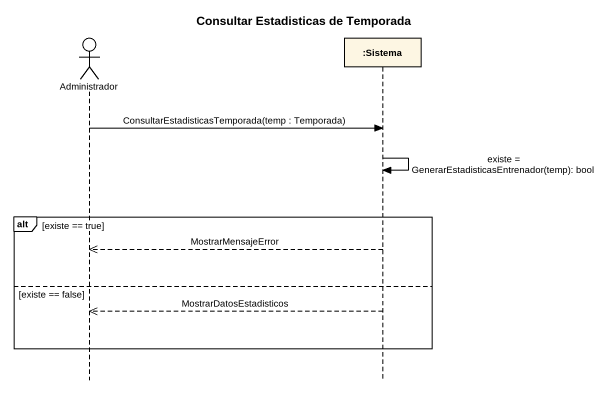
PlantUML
@startuml
title Consultar Estadisticas de Temporada
hide footbox
actor Administrador
participant ":Sistema" as Sistema

Administrador -> Sistema : ConsultarEstadisticasTemporada(temp : Temporada)
Sistema -> Sistema : existe = GenerarEstadisticasEntrenador(temp): bool
alt existe == true
  Sistema -->> Administrador : MostrarMensajeError
else existe == false
  Sistema -->> Administrador : MostrarDatosEstadisticos
end
@enduml
